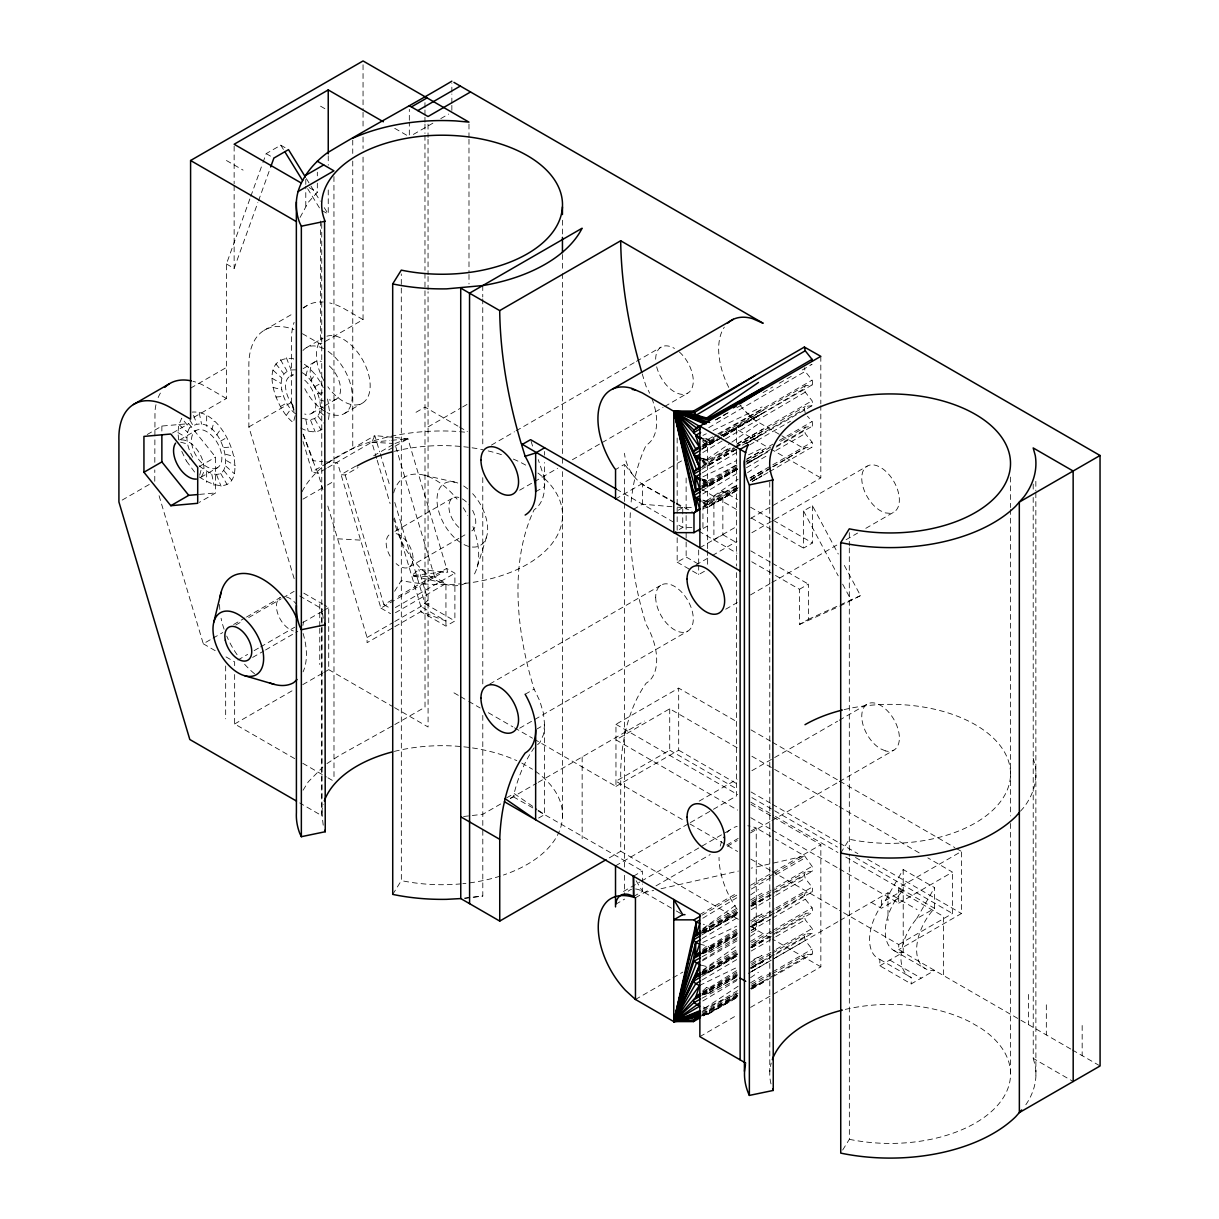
<?xml version="1.0" encoding="UTF-8"?>
<svg xmlns="http://www.w3.org/2000/svg" width="1219" height="1219" viewBox="0 0 1219 1219"><rect width="100%" height="100%" fill="white"/><g stroke="black" fill="none" stroke-linecap="round" stroke-linejoin="round"><path stroke-width="0.75" stroke-dasharray="5 3.75" d="M225.667 665.985L225.667 718.799M234.139 146.143L234.139 183.764M294.663 758.614L234.642 723.979L234.657 673.178M234.657 665.665L234.657 661.902L225.683 656.706M294.145 578.629L248.859 426.94L248.859 364.862A76.081 43.93 60 0 1 293.916 329.587M294.023 411.306L291.371 402.407L291.371 340.314A76.081 43.93 60 0 1 294.099 322.349M305.786 206.331L305.786 186.248M305.786 184.419L305.786 177.121M300.087 217.424L308.285 202.324L317.321 192.297L317.321 183.155M317.321 175.856L317.321 172.199M319.759 628.394L319.759 664.477M319.759 626.536L319.774 602.384M299.722 595.984L321.953 608.814L321.938 815.77L299.722 802.94M323.858 672.461L328.719 669.642L328.734 607.565L324.254 604.974M327.804 506.022L367.071 637.507L367.071 642.687L393.143 627.633M409.325 134.928L409.325 122.144M409.325 120.315L409.325 109.375M424.959 124.094L424.959 133.45M424.959 122.266L424.959 116.795M424.959 114.967L424.959 109.481M424.959 107.668L424.959 102.183M451.853 110.396L451.853 104.925M451.853 103.097L451.853 93.97M451.853 92.141L451.853 83.014M394.407 517.968L420.845 606.483L420.845 611.648L445.941 626.139L454.885 620.974L454.9 573.204L446.626 568.435L395.154 598.148M538.615 818.056L544.573 814.597L544.588 724.589L543.415 713.1L539.834 701.016L534.105 689.101A275.524 159.049 60 0 1 534.09 509.862C549.099 499.165 543.476 478.122 544.619 462.565M544.619 455.175L544.619 451.487M534.151 739.156L615.961 786.407L615.961 724.315L678.678 688.125L737.861 722.303M624.509 503.34L624.494 867.974M624.509 501.436L624.509 464.348L615.549 469.528M676.301 503.904L682.747 507.622L682.747 527.477L675.28 531.789M702.936 527.477L702.936 507.622L737.541 487.752M707.629 548.626L707.629 445.255L700.163 449.567M699.706 1016.296L708.148 1014.178L709.61 1012.273L709.108 1009.012L703.241 1006.985M703.195 994.765L708.193 993.378L709.61 991.504L709.123 988.411L703.195 986.323M699.706 974.895L708.163 972.792L709.61 968.815L708.163 966.911L699.706 964.793M736.885 935.308L709.123 951.277L699.554 954.233L708.193 951.993L709.61 948.199L708.193 946.31L699.554 944.055L736.687 926.166M736.87 914.707L709.108 930.676L699.706 933.51L708.163 931.392L709.61 929.487L709.108 926.242L703.241 924.2M722.867 491.227L713.907 496.392L713.907 539.895L722.852 534.73L722.867 491.227L737.525 499.683M1070.77 1049.041L898.738 949.708L898.738 944.542L839.556 910.349M839.541 868.964L898.723 903.157L898.723 887.63L844.477 856.302M154.767 481.276L154.798 469.924M154.813 462.351L154.889 437.773M154.904 435.884L154.981 411.291A73.46 42.406 60 0 1 156.123 404.038M178.69 439.876L177.913 432.562L178.888 424.532L181.768 418.178L189.524 427.839C184.237 437.133 187.985 448.485 192.663 457.232M199.154 465.749C245.583 503.447 223.351 403.657 189.524 427.839M199.23 476.934C259.571 516.201 233.85 408.533 192.282 412.098M295.196 415.618L293.322 422.597C275.799 410.102 255.746 355.476 293.322 358.462L293.992 361.723M295.668 413.866C282.518 405.043 271.06 368.61 295.653 369.89M302.464 418.315C333.884 427.549 317.717 378.24 300.758 372.069M328.536 419.458L329.511 411.428L327.576 399.04M510.334 798.43L513.29 796.784L514.128 793.539A267.875 154.63 60 0 1 534.166 747.856M199.687 475.197L201.546 468.279M211.786 430.033L214.102 421.378M305.862 375.787L308.209 367.056L300.758 361.632M746.683 443.426L812.052 405.729A7.405 4.266 60 0 0 812.052 400.746L805.241 392.168L804.388 388.511L805.195 385.783L812.067 384.945A7.131 4.114 60 0 0 812.067 380.16L805.195 371.384L804.372 367.711M769.555 471.646L812.067 447.114A7.405 4.266 60 0 0 812.067 442.131L805.256 433.568L804.388 429.896L805.21 427.183L812.067 426.33A7.131 4.114 60 0 0 812.067 421.545L807.42 416.167M776.092 933.51L812.098 912.726A7.405 4.266 60 0 0 812.098 907.759L805.287 899.18L804.433 895.508L805.241 892.796L812.113 891.942A7.131 4.114 60 0 0 812.113 887.158L805.241 878.381L804.433 874.724L805.287 872.042L812.098 871.341A7.405 4.266 60 0 0 812.098 866.359L804.647 855.936L775.604 839.175M772.816 976.8L812.098 954.127A7.405 4.266 60 0 0 812.098 949.144L805.287 940.565L804.418 936.893L805.241 934.181L812.113 933.343A7.131 4.114 60 0 0 812.113 928.543L805.241 919.766L804.433 916.109L805.287 913.442L812.098 912.726M477.223 566.972L486.792 536.101M812.098 954.127L805.271 954.843L804.418 957.54L750.432 988.716M805.195 412.769L804.388 409.112L805.241 406.43L812.052 405.729M193.851 417.309L226.444 398.491L226.429 263.974L250.154 198.118M250.794 196.335L262.329 164.306M262.969 162.523L266.184 153.624L280.781 145.183L285.414 147.849M226.429 263.974L234.139 268.424L257.849 202.567M258.504 200.785L270.039 168.74M703.226 446.322L709.138 444.234L709.626 441.156L708.209 439.267L703.211 437.895M699.584 488.59L708.224 486.335L709.626 484.461L708.209 480.652L699.584 478.412M699.721 467.852L708.178 465.749L709.626 463.845L708.178 459.868L699.721 457.75L709.626 461.772M703.272 508.445L708.178 507.134L709.626 505.23L709.138 501.969L703.272 499.942M327.804 467.608L371.795 442.207L374.827 435.594L393.204 437.362M885.284 900.567L903.203 869.528L934.562 887.63L934.562 908.338A41.202 23.786 -60 0 0 916.642 949.723A41.202 23.786 -60 0 0 934.577 970.431L911.202 983.901L879.844 965.783L879.844 959.383A41.385 23.892 -60 0 1 885.284 900.567L903.203 890.22L934.562 908.338L916.642 918.684A41.385 23.892 -60 0 0 911.202 977.486L911.202 983.901M916.642 918.684L934.562 887.63M750.736 480.179L805.256 447.815L812.067 447.114M394.621 591.261L401.31 580.534A120.407 69.513 0 0 0 460.934 583.794M303.059 790.217L308.331 781.76L322.837 767.086M392.731 894.396L401.341 880.606L401.295 273.94M840.714 853.041L849.323 839.251A120.407 69.513 0 0 0 1010.505 772.221A120.407 69.513 0 0 0 844.066 709.626M842.649 1150.05L849.353 1139.323L849.323 858.237M216.555 435.076L221.035 428.707M286.389 415.283L290.914 408.853M310.616 380.8L315.142 374.37L308.209 367.056M1020.486 811.199L1023.93 807.298A145.792 84.172 0 0 0 1035.297 765.943L1033.209 758.355M702.845 928.68L738.089 903.492M702.845 970.08L738.089 944.877M300.758 428.021C307.478 431.724 317.428 434.223 323.385 427.93M537.594 744.672L539.88 742.554L543.476 734.615L544.588 724.589L537.183 728.871M702.662 949.586L706.837 945.807M702.662 990.986L706.837 987.192M395.047 437.545L407.908 438.779L447.769 572.29L418.818 569.471L411.641 575.688L445.941 583.551L445.941 626.139M394.773 621.522L420.845 606.483L428.006 600.266L418.818 569.471M702.235 930.158L708.163 925.511L737.51 907.865M702.235 971.558L708.163 966.911L737.51 949.251M702.632 950.576L737.541 928.665M702.632 991.961L737.541 970.065M706.791 459.365L730.272 443.228M731.842 442.147L758.447 423.846M706.807 500.75L738.104 479.235M747.506 472.774L758.462 465.247M750.614 894.883L758.431 889.504M750.599 936.268L758.431 930.889M738.074 986.278L703.302 1009.256M750.599 977.668L758.431 972.29M702.007 930.996L736.87 909.999M702.007 972.396L736.87 951.384M703.15 950.972L736.885 930.783M703.15 992.357L736.885 972.183M326.951 763.597L339.05 755.673L393.204 725.473M737.48 488.469L706.807 507.637L702.875 503.965M750.386 480.393L758.462 475.349M706.776 931.895L737.449 912.726M751.971 903.645L758.431 899.622M706.776 973.28L737.449 954.127M751.971 945.045L758.431 941.007M706.776 1014.68L737.449 995.512M751.971 986.43L758.431 982.392M734.935 448.257L709.626 463.845L702.982 460.142M736.52 447.282L763.399 430.734M738.104 487.691L709.626 505.23L702.982 501.527M750.752 479.905L763.414 472.119M701.9 438.779L709.626 443.061L715.949 439.19M722.273 435.32L763.399 410.117M701.9 480.164L709.626 484.461L738.104 467.014M746.013 462.169L763.399 451.502M702.037 449.278L721.419 437.469M723.035 436.478L804.388 388.511M702.053 490.663L737.571 469.01M770.058 449.704L747.354 463.555M750.554 900.018L761.966 893.161M750.584 920.833L761.997 913.976L751.879 918.852M702.434 952.511L737.312 933.19M750.554 941.418L761.966 934.546M750.584 962.218L761.997 955.361L751.879 960.237M702.434 993.896L737.312 974.575M737.51 990.651L708.163 1008.296L702.997 1010.292M750.554 982.804L761.966 975.947M702.799 452.554L723.842 439.922M725.457 438.947L805.241 392.168M702.814 493.954L736.794 473.536M746.5 467.7L767.65 455.266M702.784 918.212L736.764 897.793M751.331 889.047L774.111 875.791M702.784 959.597L736.764 939.194M751.331 930.432L770.911 919.019M702.784 1000.997L736.764 980.579M751.331 971.833L774.187 958.515M701.778 469.33L734.234 449.994M742.356 445.148L804.388 409.112M701.748 934.988L737.465 913.701M750.447 905.961L804.433 874.724M701.748 976.373L737.465 955.102M750.447 947.361L804.433 916.109M708.772 427.64L805.195 371.384M702.251 472.881L738.196 451.67M749.624 444.935L790.491 421.256M702.235 938.539L738.165 917.328M751.239 909.618L774.141 896.331M702.22 979.939L738.165 958.713M751.239 951.003L774.141 937.716M702.159 466.587L733.274 448.257M734.92 447.282L805.241 406.43M730.364 448.165L709.138 460.584L702.86 458.694M736.885 444.341L812.052 400.746M736.901 485.726L709.138 501.969L702.86 500.08M749.959 478.092L771.2 465.719M751.574 901.39L774.461 888.087M751.559 942.79L771.185 931.377M736.87 992.769L709.108 1009.012L702.037 1011.526M751.559 984.175L771.185 972.762M717.305 435.213L709.138 439.983L699.569 437.027L709.626 443.061M718.936 434.254L812.067 380.16M736.901 465.14L709.153 481.368L702.769 479.402M746.698 459.395L772.831 444.188M635.449 897.793L649.392 889.687M751.574 922.189L774.461 908.886M751.574 963.574L774.461 950.271M716.33 419.61L731.004 411.062M717.991 439.251L708.209 444.95L702.662 440.684M724.513 435.457L762.027 413.622L720.932 435.716M737.571 469.254L708.224 486.335L702.662 482.069M737.541 490.023L708.178 507.134L702.266 502.487M752.214 481.475L761.997 475.776L752.382 481.353M715.538 419.915L728.352 412.494M703.165 440.288L709.138 444.234L717.153 439.602M723.568 435.884L762.027 413.622M702.022 460.264L709.138 465.018L736.367 449.247M745.967 443.67L761.982 434.391L745.754 443.762M703.18 481.673L709.153 485.619L737.983 468.919M745.998 464.287L762.027 455.007M702.022 501.649L709.138 506.403L737.967 489.703M615.519 865.84L688.72 823.572M615.671 904.285L624.631 899.104M773.516 873.947L750.782 887.112M775.147 873.002L804.647 855.936L751.254 868.141M708.193 951.993L737.205 935.202M751.727 926.821L774.461 913.671M708.193 993.378L737.205 976.602M751.727 968.206L774.461 955.071M432.867 123.18L410.651 135.995M440.775 118.609L448.683 114.053M263.959 330.44L293.383 313.435M303.196 307.767L306.457 305.878M190.591 388.145L226.444 367.452M147.194 434.528L161.868 426.056L188.747 423.663L215.626 457.095L215.626 492.948L199.337 502.35M306.35 347.705L322.639 338.288M302.419 333.701L320.536 344.169L363.049 319.622L363.049 156.047M172.458 433.065L188.747 423.663M179.635 439.952L195.924 430.551M290.015 376.214L293.291 374.324M303.135 368.641L314.609 362.013M194.598 472.043L186.339 460.889L191.078 458.146M220.654 441.08L226.993 437.423M280.431 406.567L286.831 402.879M314.7 386.773L321.1 383.086L315.142 374.37M122.174 500.08L149.876 484.095M248.859 426.94L291.371 402.407L294.023 409.477M199.337 466.511L215.626 457.095M217.409 467.761A21.485 12.403 60 0 1 191.992 445.225A21.485 12.403 60 0 1 210.597 434.482A21.485 12.403 60 0 1 217.409 467.761L199.489 478.107A21.485 12.403 60 0 0 200.8 455.784A21.485 12.403 60 0 0 181.143 439.922M311.515 413.439L322.989 406.811M324.62 405.866L336.094 399.238M344.368 413.546L362.287 403.199M303.059 441.552L312.094 471.814L326.57 463.464M328.185 462.534L374.827 435.594L379.673 451.853M416.029 412.296L424.989 407.116L457.933 426.132M326.174 468.553L318.022 473.246L312.094 471.814M355.719 466.146L341.046 474.618L345.19 475.014L358.051 467.578M373.639 455.799L393.188 444.508M302.998 499.135L325.808 485.954M327.439 485.01L333.96 481.246M428.052 426.924L461.072 407.862M462.656 406.948L467.41 404.205M388.617 449.933L393.432 447.144M395.047 446.215L407.908 438.779L391.649 440.318M491.409 445.103L514.479 431.77M516.125 430.825L634.794 362.317M636.455 361.357L661.17 347.08M233.637 624.494L244.912 617.972M246.528 617.043L280.385 597.493A19.016 10.971 60 0 0 278.252 615.001A19.016 10.971 60 0 0 293.368 630.954M394.926 531.377L452.828 497.946M159.079 495.722L203.283 643.784L211.39 639.106M213.005 638.162L222.742 632.554M235.724 625.057L242.215 621.309M248.706 617.561L281.147 598.834M282.778 597.889L294.129 591.337M519.644 490.206L532.84 482.587M534.486 481.642L557.555 468.309M572.397 459.746L600.403 443.579M602.064 442.619L663.045 407.42M664.69 406.46L687.76 393.143M237.903 660.028L247.625 654.405M254.116 650.656L258.977 647.838M260.607 646.908L294.663 627.236M302.784 622.559L322.243 611.313M323.873 610.369L328.734 607.565M535.674 491.745L544.603 486.594L543.445 475.105L538.219 459.609M252.638 657.422L263.929 650.9M265.544 649.971L297.786 631.351M409.112 567.094L458.969 538.295M460.584 537.366L467.014 533.663M345.19 475.014L383.894 604.654L393.539 599.078M324.528 461.803L337.602 463.068L380.907 608.098L443.64 571.879L411.641 575.688L434.665 577.044L445.941 583.551L395.428 612.715M763.018 392.64L772.816 386.987M779.352 383.208L794.072 374.721M802.239 369.997L812.052 364.344L811.031 364.694M395.383 607.565L454.9 573.204M367.071 637.507L393.143 622.467M805.195 385.783L720.216 434.772M812.067 384.945L723.842 435.792M615.549 499.013L675.539 464.378M677.185 463.418L682.137 460.569M701.885 449.156L721.648 437.758M723.294 436.798L736.474 429.195L768.915 447.937M394.773 626.703L420.845 611.648L445.941 620.959L420.845 606.483M234.642 723.979L294.663 689.314M302.769 684.636L322.243 673.391M736.017 449.384L706.791 466.237L702.875 462.565M633.469 509.359L642.428 504.194L675.417 506.997M779.383 440.409L812.067 421.545M700.163 486.731L707.629 482.434M770.88 446.992L746.363 461.117M780.678 441.324L805.21 427.183M776.594 445.925L804.388 429.896M767.94 451.807L746.698 464.028M776.107 447.083L812.067 426.33M775.817 450.542L805.256 433.568M678.267 510.212L682.747 507.622L693.763 507.622M772.831 464.774L812.067 442.131M770.88 467.654L749.731 479.844M772.511 466.725L805.256 447.815M767.924 472.591L753.22 481.048M703.15 528.513L707.614 525.938M699.889 547.727L737.48 526.029M750.554 518.471L820.814 477.909L820.814 405.729M677.17 537.716L677.17 562.172L686.145 557.007L698.426 564.092M489.733 684.057L661.186 585.074M695.836 565.067L710.677 556.489M712.323 555.544L737.038 541.266M751.879 532.703L867.258 466.1M812.479 505.794L812.479 542.958L803.519 548.123L803.519 510.959L812.479 505.794L838.276 554.035M692.529 571.041L698.685 574.591L704.658 571.147M525.16 694.266L534.105 689.101M519.629 728.215L687.79 631.122M725.732 609.21L737.266 602.552M750.447 594.948L770.225 583.52M771.871 582.575L837.803 544.512M846.047 539.743L857.582 533.084M865.825 528.33L893.847 512.148A26.589 15.344 60 0 0 889.946 475.745A26.589 15.344 60 0 0 862.397 473.018A26.589 15.344 60 0 0 880.56 510.837L885.421 512.909L889.961 513.351L893.847 512.148M799.435 589.295L808.395 584.13L808.395 619.328L799.435 624.494L799.435 589.295L773.12 574.088M839.769 606.148L860.507 595.634L842.71 562.355M500.704 803.961L482.8 814.292L460.767 816.821M510.487 798.323L536.543 783.268M538.173 782.339L644.348 721.054M737.114 747.735L669.719 708.803L615.961 739.842L737.617 810.102M669.719 708.803L669.719 750.188L615.961 781.227L683.371 820.158M615.961 786.407L678.693 750.188L678.678 688.125M699.157 801.142L737.068 779.261M751.894 770.682L837.605 721.206M839.251 720.261L867.273 704.079M609.287 857.856L620.73 851.243L620.715 769.509A267.875 154.63 60 0 1 646.146 683.189A50.878 29.363 60 0 0 646.146 624.448A275.524 159.049 60 0 1 630.467 510.426M690.365 822.612L711.774 810.254M713.42 809.309L736.489 795.992L736.474 567.932M633.469 876.171L642.428 870.991L642.443 882.099M623.473 891.485L639.792 882.053M641.423 881.108L729.572 830.169M633.469 896.544L642.443 891.363L642.443 883.958M655.959 885.893L710.22 854.565M726.646 845.072L738.165 838.428M751.315 830.84L756.237 827.991L773.989 838.23M727.393 846.245L737.282 840.531M750.462 832.927L770.24 821.499M771.901 820.555L837.819 782.491M839.48 781.531L893.862 750.142M699.874 914.54L737.465 892.841M750.538 885.284L820.844 844.706L772.176 816.608M775.741 874.846L805.287 857.78M776.092 887.142L812.098 866.359M770.911 891.881L751.331 903.172M772.556 890.937L805.287 872.042M708.163 931.392L737.19 914.6M751.712 906.205L774.461 893.07M776.092 892.125L812.098 871.341M775.787 895.386L805.241 878.381M776.107 907.942L812.113 887.158M774.141 910.745L751.239 923.956M775.787 909.801L805.241 892.796M804.433 895.508L750.447 926.577M776.107 912.726L812.113 891.942M772.556 918.075L805.287 899.18M635.465 999.473L671.379 978.735M673.01 977.79L682.808 972.122M702.388 960.816L738.303 940.078M751.376 932.535L756.268 929.716L756.237 827.991A63.19 36.479 60 0 0 747.841 825.781M772.816 930.432L812.098 907.759M774.187 931.392L751.331 944.573M775.833 930.447L805.287 913.442M708.163 972.792L737.19 956.001M751.712 947.605L774.461 934.455M775.787 936.771L805.241 919.766M776.107 949.327L812.113 928.543M770.865 954.02L751.239 965.341M772.511 953.075L805.241 934.181M804.418 936.893L750.447 967.977M776.107 954.127L812.113 933.343M748.314 973.387L771.261 960.145M772.907 959.201L838.489 921.335M840.135 920.391L887.965 892.78L917.038 909.572M775.817 957.57L805.287 940.565M879.844 965.783L903.218 952.298L903.218 893.177L898.723 887.63L961.456 851.426L961.456 913.503L898.738 949.708M871.295 902.41L881.428 908.262L898.113 898.647M772.816 971.817L812.098 949.144M770.896 974.682L751.315 985.973M772.541 973.737L805.271 954.843M703.241 1015.945L737.419 996.228M898.723 903.157L952.481 872.118L927.827 857.871M708.148 1014.178L737.19 997.386M751.696 988.99L771.185 977.745M699.874 1036.638L737.465 1014.939M750.554 1007.397L820.844 966.804L820.844 844.706M898.738 944.542L952.496 913.503L952.481 872.118M715.66 419.885L725.457 414.247M736.885 407.664L741.777 404.86M702.251 445.103L718.585 435.701M709.138 444.234L717.305 439.541M702.799 465.429L733.548 447.754M735.164 446.824L756.207 434.741M709.138 465.018L736.885 449.064M702.251 486.488L738.196 465.826M709.153 485.619L736.901 469.665M702.814 506.814L736.794 487.295M709.138 506.403L736.901 490.449M394.819 724.543L425.02 707.188L424.974 272.187M702.068 915.164L737.785 894.594M702.784 931.087L736.764 911.553M751.559 906.25L763.003 899.683M702.235 952.146L738.165 931.468M751.574 926.867L763.003 920.284M702.784 972.472L736.764 952.938M736.87 956.092L709.108 972.061L702.845 973.951M751.559 947.651L763.003 941.068M702.22 993.531L738.165 972.869M736.885 976.709L709.123 992.662L702.738 994.643M751.574 968.252L763.003 961.684M702.784 1013.873L736.748 994.338M736.87 997.492L709.108 1013.461L702.037 1015.077M751.559 989.036L762.987 982.468M506.616 797.836L514.128 793.539L536.969 809.325M708.209 439.267L716.269 434.741M717.884 433.827L763.018 408.456M701.778 446.885L719.621 436.859M721.252 435.945L755.338 416.807M708.178 459.868L729.145 448.089M737.205 443.548L763.018 429.058M708.209 480.652L737.236 464.348M746.912 458.908L763.033 449.857M701.778 488.27L737.495 468.218M747.232 462.748L755.338 458.192M708.178 501.253L737.221 484.933M750.112 477.696L763.018 470.443M701.748 953.928L737.465 933.876M701.748 995.313L737.465 975.261M702.967 931.118L737.312 912.498M702.952 972.503L737.312 953.883M702.235 932.474L737.068 913.168M752.001 904.894L755.323 903.066M701.885 952.481L709.61 948.199M702.235 973.859L737.068 954.568M752.001 946.294L755.323 944.451M701.87 993.866L709.61 989.584M702.235 1015.259L737.068 995.984M752.001 987.725L755.323 985.897L751.849 987.405M751.971 925.251L763.384 919.065M702.129 956.793L738.165 937.274M751.27 930.188L756.176 927.522M751.971 966.637L763.384 960.465M702.129 998.193L738.165 978.674M751.27 971.573L756.176 968.907M702.86 445.438L714.364 439.251M702.875 486.823L737.373 468.264M751.971 904.589L763.384 898.449M702.845 952.466L737.358 933.922M750.493 926.851L761.997 920.665M751.971 945.99L763.384 939.849M702.845 993.866L737.358 975.307M750.493 968.236L761.997 962.05M737.312 995.283L709.61 1010.201L702.434 1012.486M751.971 987.375L763.384 981.234M702.952 435.396L706.319 433.766M713.069 430.52L762.012 406.933M702.952 476.781L736.703 460.523M748.527 454.824L762.027 448.318M699.554 985.455L736.687 967.566M808.395 619.328L860.507 595.634M799.435 624.494L838.093 606.91M703.256 1008.677L737.967 993.485M702.906 952.862L709.61 950.104M702.906 994.247L709.61 991.504M703.013 932.169L709.61 929.487M702.997 973.554L709.61 970.888M407.908 438.779L394.819 443.564L434.665 577.044M702.434 1014.132L709.61 1012.273M635.556 888.971A25.355 14.674 60.1 0 1 642.443 891.363L644.455 892.537L653.658 890.434M661.033 888.742L738.364 871.082M464.927 898.342L482.8 896.041L482.8 827.61M464.439 898.144L482.8 896.041M376.641 458.435L371.795 442.207L389.851 440.486M275.86 397.044L283.692 396.358M317.839 393.295L325.671 392.609M223.808 447.632L231.564 446.931M199.505 494.381L215.626 492.948M691.92 527.477L682.747 527.477L676.301 523.743M371.795 442.207L393.036 443.457M337.587 538.783L360.611 540.139M677.246 507.15L682.747 507.622M459.624 431.678L467.136 432.364M303.043 434.193L312.795 460.675L322.654 461.635M394.788 502.472L425.02 603.695L429.149 604.106L428.006 600.266M424.258 475.242L455.784 482.374M272.995 387.383L281.726 389.73M319.805 399.923L328.536 402.27M180.625 442.177L187.543 444.036M225.774 454.276L234.444 456.592M703.028 500.476L709.626 503.157M699.569 437.027L709.626 441.156M702.936 479.783L709.626 482.541M674.869 502.258L642.428 484.339A28.022 16.182 60 0 1 624.509 453.285M676.484 503.142L692.407 511.934M820.844 966.804L772.313 938.98M513.29 796.784L536.345 809.904M537.99 810.848L642.428 870.991M394.727 128.33L407.695 135.812M320.536 106.175L326.692 109.74M740.299 405.546A62.946 36.341 60 0 0 743.895 409.858L754.195 419.808L780.221 434.833M781.836 435.777L804.616 448.912M266.184 153.624L273.879 158.074M770.53 448.866L820.814 477.909M309.169 187.589L317.321 192.297M322.075 210.537L328.246 214.102L328.246 187.756M226.429 160.512L243.099 170.127M750.569 507.211L812.479 542.958M701.717 489.368L736.718 509.572M751.376 518.029L774.187 531.194M775.817 532.139L803.519 548.123M363.049 319.622L343.27 308.194A76.081 43.93 60 0 0 329.724 302.952M674.686 502.975L642.428 484.339L642.428 504.194M722.852 534.73L737.647 543.278M750.813 550.881L770.56 562.279M772.206 563.224L808.395 584.13M698.67 531.103L736.931 553.197M751.742 561.746L771.475 573.143M616.357 489.139L674.686 522.814M459.517 427.046L467.426 431.633M677.17 562.172L691.005 570.157M272.005 378.225L281.056 383.452M320.475 406.217L326.509 409.691M226.444 398.491L206.666 387.078A73.46 42.406 60 0 0 192.922 381.273M751.011 729.891L770.743 741.289M772.389 742.234L838.154 780.221M839.8 781.166L954.873 847.632M956.519 848.576L961.456 851.426M751.91 756.283L837.407 805.652M839.053 806.597L919.614 853.117M177.913 432.562L186.873 437.728M226.46 460.584L235.419 465.749M678.693 750.188L737.876 784.366M751.026 791.969L770.758 803.351M772.389 804.311L838.154 842.283M839.8 843.243L857.886 853.681M867.745 859.38L961.456 913.503M669.719 750.188L737.129 789.12M751.925 797.668L837.407 847.037M855.494 857.475L952.496 913.503M615.961 724.315L737.617 794.575M750.767 802.178L773.775 815.465M775.421 816.425L837.895 852.492M751.087 804.418L770.56 815.663M898.723 890.586L943.521 916.459L943.536 975.581M383.894 604.654L389.41 607.839M750.767 817.69L770.499 829.088M772.145 830.048L837.895 868.019M380.907 608.098L390.552 613.675M303.775 593.15L322.761 604.121M689.939 823.953L737.617 851.487M750.767 859.09L770.499 870.473M772.145 871.433L837.91 909.404M453.971 692.849L458.877 695.683M460.523 696.628L467.06 700.407M468.706 701.352L480.149 707.98M488.331 712.704L512.879 726.874M514.509 727.819L532.52 738.211M1072.4 1049.986L1100.087 1065.97M893.786 950.439L925.145 968.556M889.763 960.069L921.137 978.171M879.844 959.383L911.202 977.486M521.778 763.064L532.474 769.235M1033.194 497.459L1033.24 1058.412L1073.192 1081.497M328.719 669.642L392.914 706.7M394.56 707.645L428.082 726.996L428.052 291.722M203.283 643.784L216.083 651.175M302.769 763.307L326.433 776.96M327.941 777.829L333.991 781.318M425.02 603.695L454.885 620.974M898.723 887.63L903.203 890.22A41.187 23.786 -60 0 0 885.284 931.606A41.187 23.786 -60 0 0 903.218 952.298M620.73 851.243L738.303 919.309M751.361 926.867L770.713 938.066M644.455 892.537L674.762 910.06M676.347 910.974L681.131 913.747M702.449 480.134L709.626 484.461M538.478 810.391L544.573 814.597M702.251 461.102L708.178 465.749M272.995 370.195L281.726 377.936M319.805 411.717L326.037 417.248M178.888 424.532L187.543 432.196M225.789 466.115L234.444 473.78M702.677 441.674L706.868 445.453M702.693 483.059L706.868 486.838M633.804 476.035L624.509 464.348M275.86 363.856L283.692 373.593M317.839 416.06L323.431 423.023M223.808 470.473L231.564 480.134M306.38 178.644L320.292 201.211M324.269 207.657L328.246 214.102M280.781 145.183L283.768 150.028M307.615 188.701L320.536 209.653M636.15 880.727L642.443 891.363M280.431 359.62L286.815 370.683M314.7 418.97L321.1 430.048M189.951 420.22L192.663 424.913M220.654 473.399L226.993 484.37M803.519 510.959L838.2 575.84M842.649 584.16L851.532 600.799M321.1 383.086L324.909 391.025M181.768 451.38L186.339 460.889M312.795 460.675L318.022 473.246L322.913 489.627M286.389 357.776L290.899 369.418M310.616 420.235L315.142 431.876M193.562 415.405L196.762 423.648M216.555 474.663L221.035 486.213M303.333 434.208L313.313 460.721M291.371 402.407L293.962 409.462M531.103 441.293L533.632 449.476M380.221 453.666L389.928 486.198M377.174 460.233L390.095 503.538M1033.24 1058.412L1035.312 1066.015A145.792 84.172 0 0 1 1024.981 1105.968M323.218 618.231L321.953 608.814M323.218 825.187L321.801 813.012L321.77 624.722M305.862 419.763L308.209 431.191M199.215 412.784L201.546 424.121M211.786 474.191L214.102 485.528M624.524 875.303L624.616 895.447M903.203 869.528L903.218 893.177M887.965 892.78L888.011 920.65M707.629 550.516L707.645 567.536M1082.167 1025.499L1082.167 1055.624M1046.329 1004.806L1046.329 1034.931M1035.845 481.337L1035.845 490.861M1035.845 492.766L1035.891 1076.575M1033.194 484.126L1033.194 489.84M1028.409 994.46L1028.409 1024.585M1010.46 477.056L1010.46 507.531M1010.46 509.435L1010.475 815.922M1010.49 823.526L1010.505 1076.118M881.428 899.988L881.428 908.262M849.308 532.642L849.308 545.975M849.308 547.88L849.323 856.347M820.814 356.344L820.814 403.824M769.753 482.16L769.798 1071.714M736.474 429.195L736.474 442.497M736.474 450.101L736.474 566.043M698.685 550.013L698.685 563.254M698.685 565.144L698.685 574.591M686.129 477.985L686.129 513.732M686.129 515.607L686.145 540.063M686.145 541.952L686.145 557.007M677.17 438.002L677.17 530.189M582.149 756.953L582.149 838.702M562.447 220.243L562.447 235.48M562.447 254.527L562.447 271.669M562.447 273.574L562.462 456.394M562.462 458.298L562.462 464.012M562.462 471.631L562.492 817.4M482.754 285.566L482.754 296.979M482.754 298.868L482.77 447.221M482.77 477.65L482.785 684.971M482.785 715.401L482.8 825.705M468.98 124.033L468.98 137.366M468.98 139.271L468.995 272.568M468.995 274.473L468.995 283.997M428.037 124.14L428.037 137.457M428.037 139.362L428.052 274.58M428.052 276.484L428.052 289.817M424.959 135.355L424.974 270.283M363.049 64.759L363.049 110.396M363.049 112.3L363.049 129.427M363.049 137.031L363.049 148.444M352.748 140.109L352.748 153.442M352.748 161.06L352.763 448.622M333.945 176.557L333.991 779.413M328.246 155.773L328.246 165.19M321.74 223.443L321.77 622.833M320.536 221.02L320.536 344.169M234.139 185.654L234.139 268.424M206.666 415.953L206.666 426.3M206.666 472.012L206.666 482.358M161.868 426.056L161.868 433.598M537.929 473.033A120.407 69.513 0 0 1 462.809 583.627M394.316 451.335A120.407 69.513 0 0 1 468.401 447.297M472.073 447.8A120.407 69.513 0 0 1 482.922 449.735M488.209 450.923A120.407 69.513 0 0 1 503.432 455.312M513.351 459.091A120.407 69.513 0 0 1 526.501 465.551M535.278 771.139A120.407 69.513 0 0 1 503.417 875.044M500.14 876.126A120.407 69.513 0 0 1 462.824 883.684M460.965 883.866A120.407 69.513 0 0 1 401.341 880.606M321.801 812.997A120.407 69.513 0 0 1 323.233 804.311M394.346 751.392A120.407 69.513 0 0 1 516.81 760.671M728.764 387.398A62.946 36.341 60 0 1 724.315 327.149M754.195 419.808A28.007 16.167 60 0 1 745.571 411.519M849.353 1139.308A120.407 69.513 0 0 0 989.737 1112.993A120.407 69.513 0 0 0 980.487 1027.952L969.791 1021.781A120.407 69.513 0 0 0 842.359 1010.109M771.002 1083.904A120.407 69.513 0 0 1 771.246 1063.029M328.155 351.377A38.018 21.942 60 0 1 352.23 396.754A38.018 21.942 60 0 1 327.103 412.616M325.351 411.672A38.018 21.942 60 0 1 303.333 385.707M302.998 350.478A38.018 21.942 60 0 1 323.599 348.634M302.114 491.638A145.792 84.172 0 0 1 325.534 464.576M326.921 463.54A145.792 84.172 0 0 1 389.303 436.676M391.025 436.295A145.792 84.172 0 0 1 455.845 431.343M326.905 336.2A38.018 21.942 60 0 1 362.835 360.26A38.018 21.942 60 0 1 363.628 402.316A38.018 21.942 60 0 1 327.865 386.804M324.269 381.257A38.018 21.942 60 0 1 323.065 338.135M286.404 596.96A19.016 10.971 60 0 1 296.613 604.395M303.333 621.72A19.016 10.971 60 0 1 302.876 625.469M642.23 373.883A401.31 231.64 60 0 0 646.131 386.469A50.878 29.363 60 0 1 649.636 393.204M651.845 398.369A50.878 29.363 60 0 1 646.131 445.209A275.524 159.049 60 0 0 630.863 504.925M466.024 582.895A61.163 35.305 60 0 1 393.676 518.745M393.676 492.887A61.163 35.305 60 0 1 457.064 499.165M463.25 507.744A61.163 35.305 60 0 1 467.746 515.378M472.896 526.593A61.163 35.305 60 0 1 472.896 576.526M756.268 929.716A63.19 36.479 60 0 1 751.178 925.419M737.205 909.359A63.19 36.479 60 0 1 719.027 857.368M720.246 846.108A63.19 36.479 60 0 1 723.827 836.874M727.042 832.516A63.19 36.479 60 0 1 737.19 826.33M303.424 308.087A76.081 43.93 60 0 1 323.279 301.992M158.165 397.562A73.46 42.406 60 0 1 161.091 391.969M679.333 351.956A26.589 15.344 60 0 1 688.186 392.884A26.589 15.344 60 0 1 656.66 366.812M655.67 359.255A26.589 15.344 60 0 1 674.473 348.405M628.181 891.241A25.355 14.674 60.1 0 1 631.503 889.337M458.862 527.385A19.016 10.971 60 0 1 448.897 506.647A19.016 10.971 60 0 1 458.847 497.413M462.336 498.891A19.016 10.971 60 0 1 469.056 504.849M472.622 510.38A19.016 10.971 60 0 1 471.844 530.874M396.129 533.632A19.016 10.971 60 0 1 413.043 558.393A19.016 10.971 60 0 1 396.129 563.62M390.095 556.123A19.016 10.971 60 0 1 390.095 534.166M472.637 493.649A35.808 20.677 60 0 1 487.265 533.952A35.808 20.677 60 0 1 463.982 544.543M461.011 542.851A35.808 20.677 60 0 1 437.027 500.948A35.808 20.677 60 0 1 459.03 483.516M463.647 485.97A35.808 20.677 60 0 1 468.888 489.947M254.527 673.741A61.377 35.427 60 0 1 243.8 663.334M237.095 654.725A61.377 35.427 60 0 1 226.734 636.074M224.083 629.187A61.377 35.427 60 0 1 221.081 618.246M219.816 609.454A61.377 35.427 60 0 1 219.603 604.426M303.104 633.453A61.377 35.427 60 0 1 303.104 671.806M329.282 365.944A21.485 12.403 60 0 1 340.558 389.394A21.485 12.403 60 0 1 329.282 399.847M321.42 395.306A21.485 12.403 60 0 1 310.159 371.856A21.485 12.403 60 0 1 321.42 361.403M304.689 380.145A21.485 12.403 60 0 1 315.965 403.596A21.485 12.403 60 0 1 304.704 414.049M293.169 405.637A21.485 12.403 60 0 1 293.169 375.239M885.436 750.889L880.575 748.816A26.589 15.344 60 0 1 863.524 708.087A26.589 15.344 60 0 1 894.975 721.465A26.589 15.344 60 0 1 885.436 750.889M655.685 597.234A26.589 15.344 60 0 0 683.889 632.326A26.589 15.344 60 0 0 683.889 594.72A26.589 15.344 60 0 0 655.685 597.234"/><path stroke-width="1.5" d="M296.354 202.064L296.415 812.54A145.808 84.187 0 0 0 299.828 833.537L301.352 836.691L325.244 831.724L324.574 219.877A120.407 69.513 0 0 1 438.337 135.248A120.407 69.513 0 0 1 561.014 215.611A120.407 69.513 0 0 1 401.295 270.13L392.686 283.92L392.731 894.396A145.808 84.187 0 0 0 446.703 899.332L460.767 898.571L499.744 921.076L606.011 859.745M301.352 836.691L301.352 226.185L299.798 223.077A145.808 84.172 0 0 1 298.091 191.535C302.815 175.78 313.923 162.874 326.89 153.122C367.94 128.239 410.529 105.718 451.853 81.185M535.69 729.724L535.629 819.777L699.874 914.54L699.874 1036.638L745.754 1063.09M615.549 499.013L615.549 469.528L614.01 467.502A62.946 36.341 60 0 1 599.047 407.908A62.946 36.341 60 0 1 631.64 388.297L642.413 392.96L699.721 426.467L693.961 430.033L693.657 432.775L699.889 439.145M635.434 998.391L635.465 999.473L635.449 897.793C626.734 894.822 616.54 894.121 608.784 899.972A63.19 36.479 60 0 0 625.469 990.361L635.465 999.473L673.757 1021.583L693.474 1021.583L699.98 1017.835M740.131 1059.844L740.116 570.949L699.889 547.727L699.904 426.132L820.814 356.344L804.372 347.065L693.489 411.062L673.772 411.062L673.787 532.642L693.977 532.642L699.95 529.198M693.977 532.642L693.977 512.803L699.569 508.689M700.575 1016.174L693.946 1019.846L673.757 1021.583L693.641 958.484L695.699 955.909L695.699 942.394L693.641 939.819L696.308 922.097L699.554 920.162M682.731 914.661L673.757 919.842L673.757 1021.583L699.706 1016.296L673.757 1021.583L693.946 937.061L696.308 934.805L696.308 922.097L693.946 919.842L673.757 919.842L673.757 899.47L682.731 914.661L684.987 914.661M740.116 570.949L740.116 449.354L699.904 426.132M1021.659 1109.96L1015.64 1116.772A145.808 84.187 0 0 1 840.744 1153.113L840.699 542.638L849.293 528.833A120.407 69.513 0 0 0 1009.027 474.328A120.407 69.513 0 0 0 886.35 393.966A120.407 69.513 0 0 0 772.587 478.595L773.257 1090.441L749.365 1095.409L749.365 484.903C743.285 472.53 742.721 457.338 748.268 444.661L740.116 449.354L745.708 452.584M615.519 906.906L615.519 865.84M699.569 495.889L696.339 497.84L696.339 510.548L673.772 411.062L709.626 420.387L708.178 418.483L696.323 415.069L673.772 411.062L693.977 495.584L696.339 497.84L699.736 509.252L696.339 510.548L693.657 492.826L695.714 490.251L693.961 471.418L673.772 411.062L693.961 412.799L755.338 375.376M700.59 939.499L695.699 942.394L693.641 958.484L693.946 961.227L699.706 964.793L693.641 981.219L673.757 1021.583L700.27 1015.488M749.365 1095.409C744.916 1085.961 743.224 1074.99 745.479 1064.736M525.16 694.266A50.878 29.363 60 0 1 525.16 753.022A267.875 154.63 60 0 0 505.123 798.704L503.432 806.353A267.875 154.63 60 0 0 499.729 839.327L499.744 921.076M213.843 622.056L221.081 592.312M693.474 1021.583L693.946 1019.846L699.538 1015.732M699.706 933.51L696.308 934.805L699.706 923.392L696.308 922.097L673.757 1021.583L700.651 1014.604M699.554 954.233L695.699 955.909L699.554 944.055L695.699 942.394L673.757 1021.583L700.651 1013.05M700.133 977.348L693.641 981.219L695.699 983.794L699.554 985.455L695.699 997.294L673.757 1021.583L693.641 939.819L700.133 935.948M270.679 166.973L273.879 158.074L288.492 149.632L305.39 177.029M700.239 972.533L693.946 978.461L673.757 1021.583L700.27 1012.166M699.554 985.455L673.757 1021.583L699.554 1011.618M1019.343 812.494L1015.625 816.715A145.808 84.187 0 0 1 840.714 853.041M700.757 931.316L696.308 934.805L699.554 932.946L696.308 934.805L700.239 931.133M297.025 679.547L293.703 682.64A61.377 35.427 60 0 1 269.475 682.777M700.331 953.334L695.699 955.909L699.874 952.115M699.874 993.5L695.699 997.294L699.554 995.633M700.757 972.716L696.308 976.206L699.706 964.793L673.757 1021.583L699.828 1010.703M698.959 954.02L695.699 955.909L699.858 952.709M699.858 994.094L695.699 997.294L700.331 994.719M706.791 417.98L758.447 382.461M696.308 934.805L700.575 931.956M700.575 973.341L696.308 976.206L699.706 974.895M695.699 955.909L700.163 952.938M700.163 994.338L695.699 997.294L698.959 995.42M733.35 407.847L736.505 405.897M739.674 403.946L763.399 389.349M700.514 467.547L693.961 471.418L699.721 467.852L693.961 454.184L700.422 450.253M693.977 495.584L700.437 491.638M699.569 454.504L696.339 456.455L693.961 454.184L673.772 411.062L699.721 416.365M699.554 961.547L696.308 963.498L673.757 1021.583L699.706 1006.178L693.946 1002.627L693.641 999.87L700.133 996.228M699.554 1002.932L673.757 1021.583L693.946 961.227L700.498 957.692M700.148 428.905L693.657 432.775L673.772 411.062L709.123 419.199L812.052 359.361L805.226 350.767L804.372 347.065M699.904 480.53L693.657 474.161L700.148 470.305M700.605 432.471L695.714 435.351L699.569 447.205L695.714 448.866L693.657 451.441L693.961 454.184M699.584 478.412L695.714 476.751L699.584 488.59L695.714 490.251L695.714 476.751L700.62 473.856M700.59 980.899L695.699 983.794L673.757 1021.583L693.946 1002.627L700.498 999.077M700.514 426.162L693.961 430.033L673.772 411.062L693.657 492.826L700.148 489.185M296.491 801.066L189.814 739.506L118.913 501.969L118.913 439.876A73.46 42.406 60 0 1 170.812 407.771L190.591 419.184L190.591 160.512L363.049 60.95L425.538 97.032M383.375 121.778L328.231 89.932L234.139 144.253L301.017 182.88M409.325 105.718L411.412 106.922L427.046 97.901L468.98 122.129L455.83 120.925A145.808 84.172 0 0 0 352.763 138.204M305.786 175.292L323.721 164.931M417.812 110.609L460.325 86.061M298.091 191.551L333.945 170.843L317.321 161.243M470.534 91.974L428.037 116.521L411.412 106.922M133.45 404.51L169.304 383.817M143.949 472.256L143.933 436.402L170.828 434.01L197.707 467.456L197.707 503.295L170.828 505.702L143.949 472.256L161.868 461.91L161.868 435.488M460.767 898.571L460.721 288.095L499.699 310.601L620.684 240.768L763.155 323.264L752.367 318.57A62.946 36.341 60 0 0 727.469 323.355M170.828 505.702L188.747 495.341L197.707 494.548M612.608 389.013L733.32 319.302M525.145 515.043A50.878 29.363 60 0 0 525.145 456.287L535.659 452.965L544.619 447.784L616.357 489.139M805.226 350.767L696.323 415.069L693.489 411.062M699.95 509.344L693.977 512.803L673.787 512.803M1100.041 455.495L1019.313 502.091L1019.358 1112.566L1100.087 1065.97L1100.041 455.495L453.925 82.374M699.569 425.903L696.323 427.762L673.772 411.062L695.714 490.251L698.99 488.362M698.975 446.977L695.714 448.866L673.772 411.062L709.626 422.444M699.569 467.288L696.339 469.163L673.772 411.062L705.588 422.383M693.946 919.842L700.437 916.109M699.554 974.331L696.308 976.206L699.63 974.347M708.178 418.483L763.018 387.672M700.148 447.784L693.657 451.441L673.772 411.062L706.456 423.694M693.641 958.484L700.133 954.827M693.946 937.061L700.575 933.388M693.946 978.461L700.575 974.773M301.352 226.185L325.26 221.218M749.365 484.903L773.257 479.936M632.128 389.379L635.449 390.004M244.851 675.768L274.245 684.377M699.721 457.75L696.339 456.455L699.721 467.852L673.772 411.062L705.054 424.136M700.255 501.512L696.339 497.84L699.736 499.135M699.569 437.027L695.714 435.351L699.874 438.55M700.346 437.926L695.714 435.351L700.194 438.322M699.66 458.298L696.339 456.455L700.255 460.127M699.889 479.936L695.714 476.751L700.361 479.311M700.773 501.329L696.339 497.84L699.66 499.683M424.959 96.712L427.046 97.901M190.591 160.512L296.461 221.645M499.699 310.601A401.31 231.64 60 0 0 521.244 443.716L699.889 547.727M460.767 816.821L499.729 839.327M740.131 978.11L745.754 981.356M504.407 801.721L535.629 819.777L505.123 798.704M544.619 447.784L530.6 439.663L521.61 444.798L525.145 456.287M695.714 476.751L700.194 479.707M700.605 459.304L696.339 456.455L700.773 459.929M696.339 497.84L700.605 500.689M161.868 461.91L188.747 495.341M699.569 447.205L673.772 411.062L693.657 474.161M284.758 151.628L302.647 180.641M296.644 617.896L293.688 611.77A61.377 35.427 60 0 0 249.438 574.042A61.377 35.427 60 0 0 220.09 597.234M772.633 1089.07L773.257 1090.441M324.635 623.397L325.244 624.768L301.352 629.735L299.844 626.596A145.792 84.172 0 0 1 296.415 605.584M324.635 830.352L325.244 831.724M633.789 897.382L633.469 876.171L633.469 896.544A25.34 14.658 60.1 0 0 620.791 895.295L619.237 896.437A25.34 14.658 60.1 0 0 615.671 904.285M535.659 452.965L535.674 491.745M1073.192 1081.497L1073.147 471.022L1033.179 447.937L1035.266 455.525A145.792 84.172 0 0 1 1023.914 496.88L1015.595 506.296A145.792 84.172 0 0 1 840.714 542.623M744.367 460.782L744.413 1071.257M562.447 206.925L562.447 214.544M562.447 237.385L562.447 252.623M469.589 903.66L469.544 293.185L582.103 228.227A145.808 84.172 0 0 1 482.754 285.566L446.657 288.857A145.808 84.172 0 0 1 392.701 283.92M328.231 89.932L328.246 153.899M324.315 800.883A120.407 69.513 0 0 1 392.609 751.849M356.984 465.978A120.407 69.513 0 0 1 392.579 451.777M641.712 372.1A401.31 231.64 60 0 1 620.684 240.768M772.328 1059.601A120.407 69.513 0 0 1 842.344 1010.109M804.997 724.696A120.407 69.513 0 0 1 842.329 710.052M812.052 359.361A7.405 4.266 60 0 1 812.433 361.037M196.35 479.082A21.485 12.403 60 0 1 178.004 465.704A21.485 12.403 60 0 1 175.582 443.137M164.824 387.352A73.46 42.406 60 0 1 191.261 380.877M225.317 640.265A19.016 10.971 60 0 0 247.807 660.21A19.016 10.971 60 0 0 241.789 630.756A19.016 10.971 60 0 0 225.317 640.265M213.843 637.187A35.808 20.677 60 0 0 256.203 674.762A35.808 20.677 60 0 0 244.851 619.282A35.808 20.677 60 0 0 213.843 637.187M480.956 460.127A26.589 15.344 60 0 0 509.161 495.204A26.589 15.344 60 0 0 509.161 457.613A26.589 15.344 60 0 0 480.956 460.127M687.028 579.132A26.589 15.344 60 0 0 715.233 614.224A26.589 15.344 60 0 0 715.233 576.617A26.589 15.344 60 0 0 687.028 579.132M480.941 698.137A26.589 15.344 60 0 0 509.131 733.213A26.589 15.344 60 0 0 509.131 695.607A26.589 15.344 60 0 0 480.941 698.137M687.059 817.126A26.589 15.344 60 0 0 715.248 852.203A26.589 15.344 60 0 0 715.248 814.597A26.589 15.344 60 0 0 687.059 817.126"/></g></svg>
